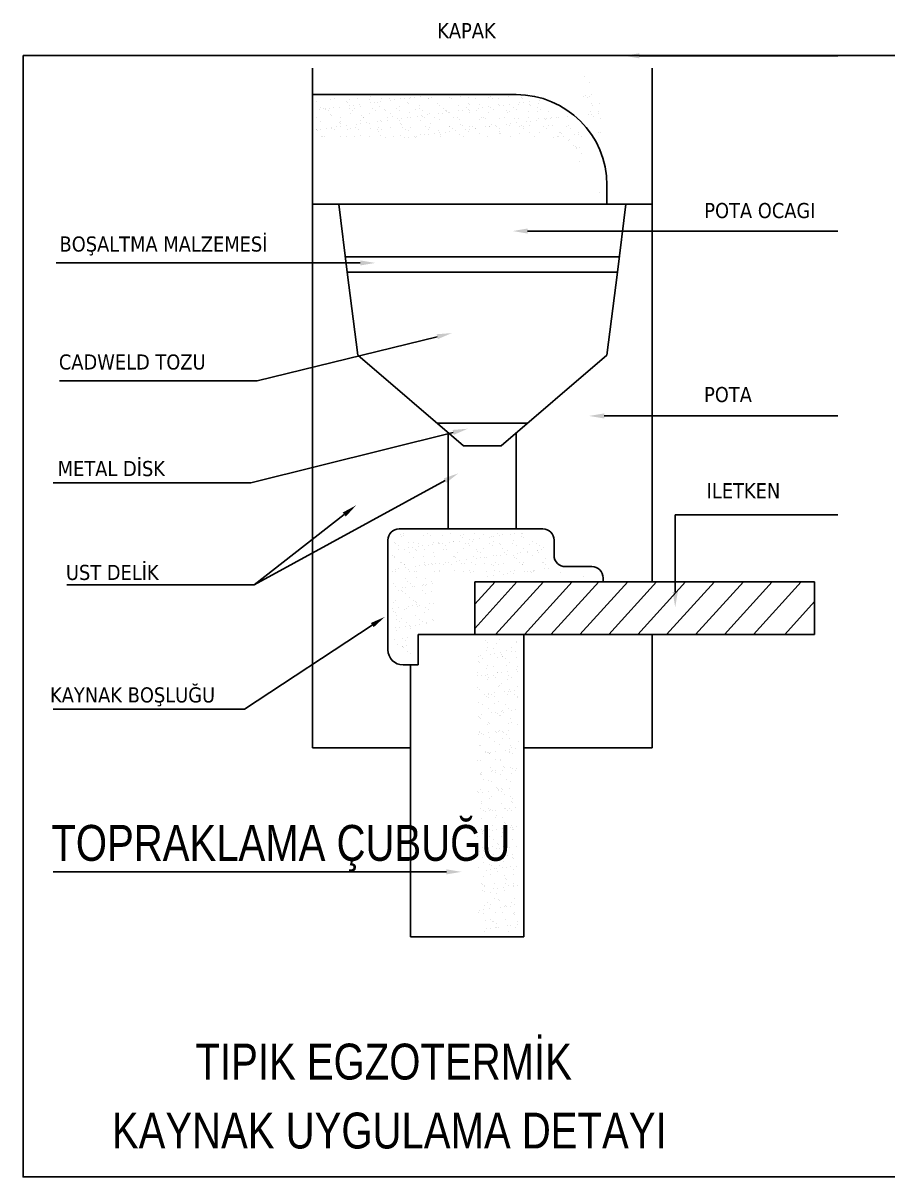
# Model space of a CAD drawing. Header units: millimetres. Extents: x -1335 to 33749, y 2338 to 5277.
# Drawn here: x 9303.7 to 9625.8, y 3697.7 to 4127.5 of the extents above; entities that cross this region are included whole.
import ezdxf
from ezdxf.enums import TextEntityAlignment as Align

# ---------------------------------------------------------------- set-up
doc = ezdxf.new("R2010")
doc.units = ezdxf.units.MM
doc.styles.add('ELEKTRIK', font='arial.ttf', dxfattribs={"height": 0.2})
doc.styles.add('ROMANS', font='tahoma.ttf')

msp = doc.modelspace()

# ---------------------------------------------------------------- linework, layer by layer
for p, q in [((9869.3, 4115.47), (9303.67, 4115.47)), ((9533.19, 4115.31), (9607.18, 4115.31)), ((9411.43, 4110.72), (9411.43, 3857.51)), ((9538.03, 4110.72), (9538.03, 3919.41)), ((9512.67, 4107.71), (9512.67, 4107.71)), ((9514.55, 4105.52), (9514.55, 4105.52)), ((9411.43, 4100.88), (9487.39, 4100.88)), ((9433.08, 4100.26), (9433.08, 4100.26)), ((9449.59, 4099.92), (9449.59, 4099.92)), ((9451.88, 4100.22), (9451.88, 4100.22)), ((9455.76, 4099.91), (9455.76, 4099.91)), ((9466.67, 4100.14), (9466.67, 4100.14)), ((9477.93, 4100.04), (9477.93, 4100.04)), ((9484.5, 4100.01), (9484.5, 4100.01)), ((9512.42, 4100), (9512.42, 4100)), ((9512.98, 4100.47), (9512.98, 4100.47)), ((9514.73, 4100.1), (9514.73, 4100.1)), ((9515.26, 4100.77), (9515.26, 4100.77)), ((9412.85, 4098.36), (9412.85, 4098.36)), ((9414.39, 4096.23), (9414.39, 4096.23)), ((9415.65, 4095.8), (9415.65, 4095.8)), ((9416.35, 4095.77), (9416.35, 4095.77)), ((9417.83, 4095.74), (9417.83, 4095.74)), ((9418.01, 4099.01), (9418.01, 4099.01)), ((9419.3, 4095.93), (9419.3, 4095.93)), ((9419.53, 4099.34), (9419.53, 4099.34)), ((9421.58, 4096.23), (9421.58, 4096.23)), ((9421.58, 4096.2), (9421.58, 4096.2)), ((9424.11, 4098.27), (9424.11, 4098.27)), ((9424.62, 4097.79), (9424.62, 4097.79)), ((9425.11, 4095.79), (9425.11, 4095.79)), ((9425.38, 4099.11), (9425.38, 4099.11)), ((9425.4, 4096.73), (9425.4, 4096.73)), ((9426.87, 4096.93), (9426.87, 4096.93)), ((9428.29, 4099.35), (9428.29, 4099.35)), ((9429.16, 4097.23), (9429.16, 4097.23)), ((9429.18, 4096.47), (9429.18, 4096.47)), ((9432.58, 4099.07), (9432.58, 4099.07)), ((9432.98, 4097.73), (9432.98, 4097.73)), ((9433.87, 4095.8), (9433.87, 4095.8)), ((9434.44, 4097.92), (9434.44, 4097.92)), ((9435.53, 4098.02), (9435.53, 4098.02)), ((9436.55, 4096.56), (9436.55, 4096.56)), ((9436.73, 4098.23), (9436.73, 4098.23)), ((9437.05, 4099.37), (9437.05, 4099.37)), ((9440.17, 4099.35), (9440.17, 4099.35)), ((9440.55, 4098.73), (9440.55, 4098.73)), ((9442.02, 4098.92), (9442.02, 4098.92)), ((9442.63, 4095.82), (9442.63, 4095.82)), ((9443.74, 4096.53), (9443.74, 4096.53)), ((9444.3, 4099.22), (9444.3, 4099.22)), ((9445.82, 4099.39), (9445.82, 4099.39)), ((9446.79, 4097.92), (9446.79, 4097.92)), ((9447.31, 4097.45), (9447.31, 4097.45)), ((9447.54, 4099.44), (9447.54, 4099.44)), ((9448.12, 4099.73), (9448.12, 4099.73)), ((9451.34, 4096.8), (9451.34, 4096.8)), ((9451.39, 4095.83), (9451.39, 4095.83)), ((9454.58, 4099.4), (9454.58, 4099.4)), ((9454.74, 4099.41), (9454.74, 4099.41)), ((9458.21, 4097.67), (9458.21, 4097.67)), ((9458.71, 4096.9), (9458.71, 4096.9)), ((9460.15, 4095.85), (9460.15, 4095.85)), ((9462.33, 4099.68), (9462.33, 4099.68)), ((9463.34, 4099.42), (9463.34, 4099.42)), ((9465.9, 4096.86), (9465.9, 4096.86)), ((9468.92, 4095.87), (9468.92, 4095.87)), ((9469.47, 4097.58), (9469.47, 4097.58)), ((9469.7, 4099.77), (9469.7, 4099.77)), ((9469.99, 4097.1), (9469.99, 4097.1)), ((9472.1, 4099.43), (9472.1, 4099.43)), ((9473.44, 4095.77), (9473.44, 4095.77)), ((9473.5, 4097.14), (9473.5, 4097.14)), ((9474.9, 4095.97), (9474.9, 4095.97)), ((9476.9, 4099.74), (9476.9, 4099.74)), ((9477.19, 4096.27), (9477.19, 4096.27)), ((9477.68, 4095.88), (9477.68, 4095.88)), ((9478.45, 4099.57), (9478.45, 4099.57)), ((9480.86, 4099.45), (9480.86, 4099.45)), ((9480.87, 4097.23), (9480.87, 4097.23)), ((9480.89, 4097.33), (9480.89, 4097.33)), ((9481.01, 4096.77), (9481.01, 4096.77)), ((9482.48, 4096.96), (9482.48, 4096.96)), ((9484.76, 4097.26), (9484.76, 4097.26)), ((9486.44, 4095.9), (9486.44, 4095.9)), ((9488.07, 4097.2), (9488.07, 4097.2)), ((9488.58, 4097.77), (9488.58, 4097.77)), ((9489.35, 4099.8), (9489.35, 4099.8)), ((9489.62, 4099.47), (9489.62, 4099.47)), ((9490.05, 4097.96), (9490.05, 4097.96)), ((9492.15, 4097.23), (9492.15, 4097.23)), ((9492.34, 4098.26), (9492.34, 4098.26)), ((9492.67, 4096.75), (9492.67, 4096.75)), ((9495.2, 4095.91), (9495.2, 4095.91)), ((9495.66, 4097.47), (9495.66, 4097.47)), ((9496.16, 4098.76), (9496.16, 4098.76)), ((9513.96, 4099.7), (9513.96, 4099.7)), ((9515.22, 4097.43), (9515.22, 4097.43)), ((9515.74, 4096.96), (9515.74, 4096.96)), ((9518.53, 4097.46), (9518.53, 4097.46)), ((9413.04, 4092.28), (9413.04, 4092.28)), ((9414.01, 4095.23), (9414.01, 4095.23)), ((9416.17, 4095.32), (9416.17, 4095.32)), ((9417.53, 4095.01), (9417.53, 4095.01)), ((9418.19, 4093.59), (9418.19, 4093.59)), ((9418.61, 4093.08), (9418.61, 4093.08)), ((9421.8, 4092.29), (9421.8, 4092.29)), ((9425.56, 4093.69), (9425.56, 4093.69)), ((9426.29, 4095.03), (9426.29, 4095.03)), ((9427.07, 4095.55), (9427.07, 4095.55)), ((9429.87, 4092.98), (9429.87, 4092.98)), ((9430.39, 4092.51), (9430.39, 4092.51)), ((9430.57, 4092.31), (9430.57, 4092.31)), ((9432.75, 4093.65), (9432.75, 4093.65)), ((9435.06, 4095.05), (9435.06, 4095.05)), ((9438.33, 4095.45), (9438.33, 4095.45)), ((9438.85, 4094.98), (9438.85, 4094.98)), ((9439.33, 4092.32), (9439.33, 4092.32)), ((9440.35, 4093.93), (9440.35, 4093.93)), ((9441.3, 4092.73), (9441.3, 4092.73)), ((9443.15, 4091.79), (9443.15, 4091.79)), ((9443.82, 4095.06), (9443.82, 4095.06)), ((9444.61, 4091.98), (9444.61, 4091.98)), ((9446.9, 4092.28), (9446.9, 4092.28)), ((9447.72, 4094.02), (9447.72, 4094.02)), ((9448.09, 4092.34), (9448.09, 4092.34)), ((9449.75, 4095.2), (9449.75, 4095.2)), ((9450.72, 4092.78), (9450.72, 4092.78)), ((9451.52, 4091.38), (9451.52, 4091.38)), ((9452.18, 4092.98), (9452.18, 4092.98)), ((9452.55, 4092.64), (9452.55, 4092.64)), ((9452.58, 4095.08), (9452.58, 4095.08)), ((9453.07, 4092.16), (9453.07, 4092.16)), ((9454.47, 4093.28), (9454.47, 4093.28)), ((9454.91, 4093.99), (9454.91, 4093.99)), ((9456.85, 4092.36), (9456.85, 4092.36)), ((9458.29, 4093.78), (9458.29, 4093.78)), ((9458.88, 4091.48), (9458.88, 4091.48)), ((9459.76, 4093.97), (9459.76, 4093.97)), ((9461.01, 4095.11), (9461.01, 4095.11)), ((9461.34, 4095.09), (9461.34, 4095.09)), ((9461.53, 4094.63), (9461.53, 4094.63)), ((9462.04, 4094.27), (9462.04, 4094.27)), ((9462.51, 4094.26), (9462.51, 4094.26)), ((9463.98, 4092.39), (9463.98, 4092.39)), ((9465.61, 4092.37), (9465.61, 4092.37)), ((9465.86, 4094.78), (9465.86, 4094.78)), ((9466.08, 4091.44), (9466.08, 4091.44)), ((9467.33, 4094.97), (9467.33, 4094.97)), ((9469.62, 4095.27), (9469.62, 4095.27)), ((9469.88, 4094.35), (9469.88, 4094.35)), ((9470.1, 4095.11), (9470.1, 4095.11)), ((9472.44, 4094.86), (9472.44, 4094.86)), ((9473.68, 4091.71), (9473.68, 4091.71)), ((9474.37, 4092.39), (9474.37, 4092.39)), ((9475.24, 4092.29), (9475.24, 4092.29)), ((9475.75, 4091.82), (9475.75, 4091.82)), ((9477.07, 4094.32), (9477.07, 4094.32)), ((9478.86, 4095.13), (9478.86, 4095.13)), ((9481.05, 4091.81), (9481.05, 4091.81)), ((9483.14, 4092.4), (9483.14, 4092.4)), ((9483.69, 4094.76), (9483.69, 4094.76)), ((9484.21, 4094.29), (9484.21, 4094.29)), ((9484.67, 4094.59), (9484.67, 4094.59)), ((9486.66, 4092.04), (9486.66, 4092.04)), ((9487.63, 4095.14), (9487.63, 4095.14)), ((9488.24, 4091.77), (9488.24, 4091.77)), ((9491.9, 4092.42), (9491.9, 4092.42)), ((9492.04, 4094.69), (9492.04, 4094.69)), ((9494.93, 4091.32), (9494.93, 4091.32)), ((9495.12, 4094.51), (9495.12, 4094.51)), ((9495.84, 4092.05), (9495.84, 4092.05)), ((9496.39, 4095.16), (9496.39, 4095.16)), ((9497.92, 4091.95), (9497.92, 4091.95)), ((9498.44, 4091.47), (9498.44, 4091.47)), ((9498.75, 4091.82), (9498.75, 4091.82)), ((9499.23, 4094.65), (9499.23, 4094.65)), ((9500.22, 4092.01), (9500.22, 4092.01)), ((9500.66, 4092.44), (9500.66, 4092.44)), ((9502.5, 4092.32), (9502.5, 4092.32)), ((9503.21, 4092.14), (9503.21, 4092.14)), ((9506.33, 4092.82), (9506.33, 4092.82)), ((9514.11, 4093.33), (9514.11, 4093.33)), ((9514.91, 4094.68), (9514.91, 4094.68)), ((9515.57, 4093.52), (9515.57, 4093.52)), ((9516.24, 4092.66), (9516.24, 4092.66)), ((9517.86, 4093.83), (9517.86, 4093.83)), ((9518.18, 4094.72), (9518.18, 4094.72)), ((9518.71, 4092.04), (9518.71, 4092.04)), ((9412.85, 4087.8), (9412.85, 4087.8)), ((9412.96, 4088.04), (9412.96, 4088.04)), ((9413.48, 4087.57), (9413.48, 4087.57)), ((9414.32, 4087.99), (9414.32, 4087.99)), ((9414.56, 4090.81), (9414.56, 4090.81)), ((9416.6, 4088.29), (9416.6, 4088.29)), ((9418.37, 4088.17), (9418.37, 4088.17)), ((9418.62, 4088.72), (9418.62, 4088.72)), ((9419.81, 4087.97), (9419.81, 4087.97)), ((9420.43, 4088.79), (9420.43, 4088.79)), ((9421.41, 4090.51), (9421.41, 4090.51)), ((9421.76, 4090.77), (9421.76, 4090.77)), ((9421.89, 4088.99), (9421.89, 4088.99)), ((9421.93, 4090.04), (9421.93, 4090.04)), ((9424.18, 4089.29), (9424.18, 4089.29)), ((9424.38, 4087.79), (9424.38, 4087.79)), ((9425.73, 4088.27), (9425.73, 4088.27)), ((9427.38, 4088.74), (9427.38, 4088.74)), ((9428, 4089.79), (9428, 4089.79)), ((9428.57, 4087.98), (9428.57, 4087.98)), ((9429.36, 4091.05), (9429.36, 4091.05)), ((9429.46, 4089.98), (9429.46, 4089.98)), ((9431.75, 4090.29), (9431.75, 4090.29)), ((9432.84, 4090.26), (9432.84, 4090.26)), ((9432.93, 4088.23), (9432.93, 4088.23)), ((9435.57, 4090.79), (9435.57, 4090.79)), ((9435.64, 4087.7), (9435.64, 4087.7)), ((9436.14, 4088.76), (9436.14, 4088.76)), ((9436.16, 4087.22), (9436.16, 4087.22)), ((9436.72, 4091.14), (9436.72, 4091.14)), ((9437.04, 4090.98), (9437.04, 4090.98)), ((9437.33, 4088), (9437.33, 4088)), ((9439.32, 4091.28), (9439.32, 4091.28)), ((9440.53, 4088.5), (9440.53, 4088.5)), ((9443.92, 4091.11), (9443.92, 4091.11)), ((9444.1, 4090.17), (9444.1, 4090.17)), ((9444.61, 4089.69), (9444.61, 4089.69)), ((9444.9, 4088.77), (9444.9, 4088.77)), ((9446.09, 4088.02), (9446.09, 4088.02)), ((9447.06, 4087.45), (9447.06, 4087.45)), ((9447.89, 4088.6), (9447.89, 4088.6)), ((9453.67, 4088.79), (9453.67, 4088.79)), ((9454.85, 4088.03), (9454.85, 4088.03)), ((9455.09, 4088.56), (9455.09, 4088.56)), ((9455.52, 4089.92), (9455.52, 4089.92)), ((9458.32, 4087.35), (9458.32, 4087.35)), ((9462.35, 4087.03), (9462.35, 4087.03)), ((9462.43, 4088.8), (9462.43, 4088.8)), ((9462.69, 4088.84), (9462.69, 4088.84)), ((9463.61, 4088.05), (9463.61, 4088.05)), ((9464.64, 4087.33), (9464.64, 4087.33)), ((9466.78, 4089.82), (9466.78, 4089.82)), ((9467.3, 4089.35), (9467.3, 4089.35)), ((9468.46, 4087.83), (9468.46, 4087.83)), ((9469.74, 4087.1), (9469.74, 4087.1)), ((9469.92, 4088.03), (9469.92, 4088.03)), ((9470.05, 4088.93), (9470.05, 4088.93)), ((9471.19, 4088.82), (9471.19, 4088.82)), ((9472.21, 4088.33), (9472.21, 4088.33)), ((9472.37, 4088.06), (9472.37, 4088.06)), ((9476.03, 4088.83), (9476.03, 4088.83)), ((9477.25, 4088.9), (9477.25, 4088.9)), ((9477.5, 4089.02), (9477.5, 4089.02)), ((9478.2, 4089.57), (9478.2, 4089.57)), ((9479.78, 4089.32), (9479.78, 4089.32)), ((9479.95, 4088.84), (9479.95, 4088.84)), ((9481.14, 4088.08), (9481.14, 4088.08)), ((9483.61, 4089.83), (9483.61, 4089.83)), ((9484.85, 4089.17), (9484.85, 4089.17)), ((9485.07, 4090.02), (9485.07, 4090.02)), ((9487.36, 4090.32), (9487.36, 4090.32)), ((9488.71, 4088.85), (9488.71, 4088.85)), ((9489.46, 4089.48), (9489.46, 4089.48)), ((9489.9, 4088.1), (9489.9, 4088.1)), ((9489.98, 4089), (9489.98, 4089)), ((9491.18, 4090.82), (9491.18, 4090.82)), ((9492.21, 4089.26), (9492.21, 4089.26)), ((9492.64, 4091.02), (9492.64, 4091.02)), ((9497.47, 4088.87), (9497.47, 4088.87)), ((9498.66, 4088.11), (9498.66, 4088.11)), ((9499.41, 4089.23), (9499.41, 4089.23)), ((9500.88, 4089.23), (9500.88, 4089.23)), ((9506.23, 4088.88), (9506.23, 4088.88)), ((9507.01, 4089.5), (9507.01, 4089.5)), ((9507.42, 4088.13), (9507.42, 4088.13)), ((9414.74, 4085.39), (9414.74, 4085.39)), ((9415.31, 4085.23), (9415.31, 4085.23)), ((9415.92, 4085.33), (9415.92, 4085.33)), ((9421.94, 4085.35), (9421.94, 4085.35)), ((9424.08, 4085.25), (9424.08, 4085.25)), ((9427.18, 4085.23), (9427.18, 4085.23)), ((9429.54, 4085.63), (9429.54, 4085.63)), ((9432.84, 4085.26), (9432.84, 4085.26)), ((9436.9, 4085.72), (9436.9, 4085.72)), ((9438.6, 4084.98), (9438.6, 4084.98)), ((9441.6, 4085.28), (9441.6, 4085.28)), ((9444.1, 4085.69), (9444.1, 4085.69)), ((9445.74, 4084.84), (9445.74, 4084.84)), ((9447.2, 4085.04), (9447.2, 4085.04)), ((9449.49, 4085.34), (9449.49, 4085.34)), ((9449.86, 4084.88), (9449.86, 4084.88)), ((9450.36, 4085.3), (9450.36, 4085.3)), ((9451.7, 4085.96), (9451.7, 4085.96)), ((9453.31, 4085.84), (9453.31, 4085.84)), ((9454.78, 4086.03), (9454.78, 4086.03)), ((9457.06, 4086.33), (9457.06, 4086.33)), ((9458.84, 4086.88), (9458.84, 4086.88)), ((9459.06, 4086.05), (9459.06, 4086.05)), ((9459.12, 4085.31), (9459.12, 4085.31)), ((9460.89, 4086.84), (9460.89, 4086.84)), ((9466.26, 4086.02), (9466.26, 4086.02)), ((9467.88, 4085.33), (9467.88, 4085.33)), ((9473.86, 4086.29), (9473.86, 4086.29)), ((9476.65, 4085.34), (9476.65, 4085.34)), ((9481, 4087.01), (9481, 4087.01)), ((9481.22, 4086.39), (9481.22, 4086.39)), ((9481.52, 4086.53), (9481.52, 4086.53)), ((9485.41, 4085.36), (9485.41, 4085.36)), ((9488.42, 4086.35), (9488.42, 4086.35)), ((9492.43, 4086.76), (9492.43, 4086.76)), ((9494.17, 4085.37), (9494.17, 4085.37)), ((9496.02, 4086.63), (9496.02, 4086.63)), ((9501.35, 4084.88), (9501.35, 4084.88)), ((9502.81, 4085.07), (9502.81, 4085.07)), ((9502.93, 4085.39), (9502.93, 4085.39)), ((9503.38, 4086.72), (9503.38, 4086.72)), ((9503.68, 4086.66), (9503.68, 4086.66)), ((9504.2, 4086.19), (9504.2, 4086.19)), ((9505.1, 4085.37), (9505.1, 4085.37)), ((9506.65, 4083.94), (9506.65, 4083.94)), ((9507.19, 4084.08), (9507.19, 4084.08)), ((9508.92, 4085.88), (9508.92, 4085.88)), ((9510.38, 4086.07), (9510.38, 4086.07)), ((9510.58, 4086.69), (9510.58, 4086.69)), ((9511.69, 4085.41), (9511.69, 4085.41)), ((9518.17, 4086.58), (9518.17, 4086.58)), ((9518.89, 4086.62), (9518.89, 4086.62)), ((9508.51, 4081.84), (9508.51, 4081.84)), ((9509.45, 4081.38), (9509.45, 4081.38)), ((9509.69, 4081.08), (9509.69, 4081.08)), ((9509.97, 4080.9), (9509.97, 4080.9)), ((9510.76, 4081.27), (9510.76, 4081.27)), ((9511.51, 4078.93), (9511.51, 4078.93)), ((9510.93, 4075.84), (9510.93, 4075.84)), ((9521.15, 4067.11), (9521.15, 4060.08)), ((9518.51, 4064.27), (9518.51, 4064.27)), ((9411.43, 4060.08), (9538.03, 4060.08)), ((9424.44, 4034.76), (9421.27, 4060.08)), ((9525.02, 4034.76), (9528.19, 4060.08)), ((9491.6, 4050.03), (9607.18, 4050.03)), ((9423.73, 4040.39), (9525.72, 4040.39)), ((9429.25, 4038.16), (9316.05, 4038.16)), ((9428.31, 4003.81), (9424.44, 4034.76)), ((9424.44, 4034.76), (9525.02, 4034.76)), ((9521.15, 4003.81), (9525.02, 4034.76)), ((9457.93, 4010.69), (9390.91, 3994.22)), ((9467.7, 3970.05), (9428.31, 4003.81)), ((9481.76, 3970.05), (9521.15, 4003.81)), ((9390.91, 3994.22), (9317.24, 3994.22)), ((9520.12, 3981.16), (9607.18, 3981.16)), ((9457.85, 3978.49), (9491.61, 3978.49)), ((9463.88, 3975.05), (9388.54, 3956.22)), ((9462.07, 3974.87), (9462.07, 3939.1)), ((9487.39, 3974.87), (9487.39, 3939.1)), ((9467.7, 3970.05), (9481.76, 3970.05)), ((9388.54, 3956.22), (9314.86, 3956.22)), ((9460.84, 3957.09), (9389.73, 3918.22)), ((9423.31, 3944.45), (9389.73, 3918.22)), ((9546.58, 3944.35), (9607.18, 3944.35)), ((9546.58, 3915.54), (9546.58, 3944.35)), ((9443.78, 3939.1), (9497.24, 3939.1)), ((9444.1, 3936.88), (9444.1, 3936.88)), ((9445.49, 3936.71), (9445.49, 3936.71)), ((9445.51, 3937.25), (9445.51, 3937.25)), ((9452.86, 3936.81), (9452.86, 3936.81)), ((9454.27, 3937.27), (9454.27, 3937.27)), ((9455.52, 3936.63), (9455.52, 3936.63)), ((9460.05, 3936.77), (9460.05, 3936.77)), ((9463.03, 3937.28), (9463.03, 3937.28)), ((9467.65, 3937.05), (9467.65, 3937.05)), ((9471.79, 3937.3), (9471.79, 3937.3)), ((9475.02, 3937.14), (9475.02, 3937.14)), ((9480.56, 3937.31), (9480.56, 3937.31)), ((9482.21, 3937.11), (9482.21, 3937.11)), ((9485.07, 3937.04), (9485.07, 3937.04)), ((9486.53, 3937.24), (9486.53, 3937.24)), ((9489.32, 3937.33), (9489.32, 3937.33)), ((9489.81, 3937.38), (9489.81, 3937.38)), ((9439.56, 3934.88), (9439.56, 3894.08)), ((9441.86, 3933.93), (9441.86, 3933.93)), ((9442.32, 3933.68), (9442.32, 3933.68)), ((9443.51, 3932.93), (9443.51, 3932.93)), ((9444.61, 3936.4), (9444.61, 3936.4)), ((9447.06, 3934.16), (9447.06, 3934.16)), ((9449.06, 3933.9), (9449.06, 3933.9)), ((9450.95, 3932.55), (9450.95, 3932.55)), ((9451.09, 3933.7), (9451.09, 3933.7)), ((9452.27, 3932.94), (9452.27, 3932.94)), ((9454.77, 3933.06), (9454.77, 3933.06)), ((9456.24, 3933.25), (9456.24, 3933.25)), ((9456.66, 3934.17), (9456.66, 3934.17)), ((9458.32, 3934.06), (9458.32, 3934.06)), ((9458.53, 3933.55), (9458.53, 3933.55)), ((9458.84, 3933.59), (9458.84, 3933.59)), ((9459.85, 3933.71), (9459.85, 3933.71)), ((9461.03, 3932.96), (9461.03, 3932.96)), ((9462.35, 3934.05), (9462.35, 3934.05)), ((9463.81, 3934.25), (9463.81, 3934.25)), ((9464.02, 3934.26), (9464.02, 3934.26)), ((9466.1, 3934.55), (9466.1, 3934.55)), ((9466.78, 3936.53), (9466.78, 3936.53)), ((9467.3, 3936.06), (9467.3, 3936.06)), ((9468.61, 3933.73), (9468.61, 3933.73)), ((9469.74, 3933.81), (9469.74, 3933.81)), ((9469.79, 3932.97), (9469.79, 3932.97)), ((9469.92, 3935.05), (9469.92, 3935.05)), ((9471.22, 3934.23), (9471.22, 3934.23)), ((9471.38, 3935.24), (9471.38, 3935.24)), ((9473.67, 3935.54), (9473.67, 3935.54)), ((9477.37, 3933.74), (9477.37, 3933.74)), ((9477.49, 3936.05), (9477.49, 3936.05)), ((9478.2, 3936.28), (9478.2, 3936.28)), ((9478.56, 3932.99), (9478.56, 3932.99)), ((9478.82, 3934.5), (9478.82, 3934.5)), ((9478.96, 3936.24), (9478.96, 3936.24)), ((9481, 3933.72), (9481, 3933.72)), ((9481.25, 3936.54), (9481.25, 3936.54)), ((9481.52, 3933.24), (9481.52, 3933.24)), ((9486.13, 3933.76), (9486.13, 3933.76)), ((9486.19, 3934.6), (9486.19, 3934.6)), ((9487.32, 3933.01), (9487.32, 3933.01)), ((9489.46, 3936.19), (9489.46, 3936.19)), ((9489.98, 3935.71), (9489.98, 3935.71)), ((9492.43, 3933.47), (9492.43, 3933.47)), ((9493.38, 3934.56), (9493.38, 3934.56)), ((9494.89, 3933.78), (9494.89, 3933.78)), ((9496.08, 3933.02), (9496.08, 3933.02)), ((9501.46, 3934.88), (9501.46, 3929.25)), ((9441.41, 3929.12), (9441.41, 3929.12)), ((9441.92, 3928.65), (9441.92, 3928.65)), ((9442.04, 3928.51), (9442.04, 3928.51)), ((9443.38, 3931.56), (9443.38, 3931.56)), ((9445.67, 3931.29), (9445.67, 3931.29)), ((9447.2, 3932.06), (9447.2, 3932.06)), ((9447.78, 3930.2), (9447.78, 3930.2)), ((9448.67, 3932.25), (9448.67, 3932.25)), ((9449.24, 3928.48), (9449.24, 3928.48)), ((9449.86, 3931.59), (9449.86, 3931.59)), ((9450.38, 3931.12), (9450.38, 3931.12)), ((9452.83, 3928.87), (9452.83, 3928.87)), ((9453.03, 3931.39), (9453.03, 3931.39)), ((9456.54, 3930.22), (9456.54, 3930.22)), ((9456.84, 3928.75), (9456.84, 3928.75)), ((9460.23, 3931.35), (9460.23, 3931.35)), ((9461.29, 3931.34), (9461.29, 3931.34)), ((9464.09, 3928.78), (9464.09, 3928.78)), ((9464.2, 3928.84), (9464.2, 3928.84)), ((9464.61, 3928.3), (9464.61, 3928.3)), ((9465.3, 3930.24), (9465.3, 3930.24)), ((9467.83, 3931.63), (9467.83, 3931.63)), ((9471.4, 3928.81), (9471.4, 3928.81)), ((9472.51, 3928.11), (9472.51, 3928.11)), ((9472.54, 3931.25), (9472.54, 3931.25)), ((9473.06, 3930.77), (9473.06, 3930.77)), ((9473.98, 3928.3), (9473.98, 3928.3)), ((9474.07, 3930.25), (9474.07, 3930.25)), ((9475.19, 3931.72), (9475.19, 3931.72)), ((9475.51, 3928.53), (9475.51, 3928.53)), ((9476.27, 3928.6), (9476.27, 3928.6)), ((9479, 3929.08), (9479, 3929.08)), ((9480.09, 3929.1), (9480.09, 3929.1)), ((9481.55, 3929.3), (9481.55, 3929.3)), ((9482.39, 3931.69), (9482.39, 3931.69)), ((9482.83, 3930.27), (9482.83, 3930.27)), ((9483.84, 3929.6), (9483.84, 3929.6)), ((9483.97, 3931), (9483.97, 3931)), ((9486.36, 3929.18), (9486.36, 3929.18)), ((9486.77, 3928.43), (9486.77, 3928.43)), ((9487.66, 3930.1), (9487.66, 3930.1)), ((9489.13, 3930.29), (9489.13, 3930.29)), ((9489.99, 3931.96), (9489.99, 3931.96)), ((9491.41, 3930.6), (9491.41, 3930.6)), ((9491.59, 3930.28), (9491.59, 3930.28)), ((9493.56, 3929.14), (9493.56, 3929.14)), ((9495.23, 3931.1), (9495.23, 3931.1)), ((9495.23, 3930.9), (9495.23, 3930.9)), ((9495.75, 3930.43), (9495.75, 3930.43)), ((9496.7, 3931.29), (9496.7, 3931.29)), ((9497.35, 3932.05), (9497.35, 3932.05)), ((9498.19, 3928.18), (9498.19, 3928.18)), ((9442.22, 3924.12), (9442.22, 3924.12)), ((9443.69, 3924.31), (9443.69, 3924.31)), ((9444.37, 3926.41), (9444.37, 3926.41)), ((9444.6, 3926.64), (9444.6, 3926.64)), ((9445.78, 3925.88), (9445.78, 3925.88)), ((9445.85, 3925.87), (9445.85, 3925.87)), ((9445.97, 3924.61), (9445.97, 3924.61)), ((9447.17, 3923.84), (9447.17, 3923.84)), ((9449.79, 3925.12), (9449.79, 3925.12)), ((9451.26, 3925.31), (9451.26, 3925.31)), ((9453.21, 3925.97), (9453.21, 3925.97)), ((9453.36, 3926.65), (9453.36, 3926.65)), ((9453.55, 3925.61), (9453.55, 3925.61)), ((9454.54, 3925.9), (9454.54, 3925.9)), ((9455.63, 3926.31), (9455.63, 3926.31)), ((9456.15, 3925.83), (9456.15, 3925.83)), ((9457.37, 3926.11), (9457.37, 3926.11)), ((9458.83, 3926.31), (9458.83, 3926.31)), ((9460.41, 3925.93), (9460.41, 3925.93)), ((9461.12, 3926.61), (9461.12, 3926.61)), ((9462.12, 3926.67), (9462.12, 3926.67)), ((9463.31, 3925.91), (9463.31, 3925.91)), ((9464.94, 3927.11), (9464.94, 3927.11)), ((9466.41, 3927.3), (9466.41, 3927.3)), ((9467.05, 3926.06), (9467.05, 3926.06)), ((9468.01, 3926.21), (9468.01, 3926.21)), ((9468.69, 3927.6), (9468.69, 3927.6)), ((9470.88, 3926.68), (9470.88, 3926.68)), ((9472.07, 3925.93), (9472.07, 3925.93)), ((9475.37, 3926.3), (9475.37, 3926.3)), ((9478.31, 3925.96), (9478.31, 3925.96)), ((9478.83, 3925.49), (9478.83, 3925.49)), ((9479.64, 3926.7), (9479.64, 3926.7)), ((9480.83, 3925.94), (9480.83, 3925.94)), ((9482.57, 3926.26), (9482.57, 3926.26)), ((9486.54, 3923.76), (9486.54, 3923.76)), ((9487.29, 3927.96), (9487.29, 3927.96)), ((9488.4, 3926.72), (9488.4, 3926.72)), ((9489.59, 3925.96), (9489.59, 3925.96)), ((9489.74, 3925.71), (9489.74, 3925.71)), ((9490.17, 3926.54), (9490.17, 3926.54)), ((9493.74, 3923.72), (9493.74, 3923.72)), ((9497.17, 3926.73), (9497.17, 3926.73)), ((9497.53, 3926.63), (9497.53, 3926.63)), ((9497.83, 3924.16), (9497.83, 3924.16)), ((9498.35, 3925.98), (9498.35, 3925.98)), ((9499.29, 3924.35), (9499.29, 3924.35)), ((9505.68, 3925.03), (9515.52, 3925.03)), ((9441.29, 3923.14), (9441.29, 3923.14)), ((9442.22, 3923.09), (9442.22, 3923.09)), ((9446.02, 3920.45), (9446.02, 3920.45)), ((9446.87, 3919.59), (9446.87, 3919.59)), ((9447.69, 3923.36), (9447.69, 3923.36)), ((9449.42, 3923.05), (9449.42, 3923.05)), ((9450.05, 3923.16), (9450.05, 3923.16)), ((9450.14, 3921.12), (9450.14, 3921.12)), ((9453.39, 3920.54), (9453.39, 3920.54)), ((9455.63, 3919.61), (9455.63, 3919.61)), ((9457.01, 3923.33), (9457.01, 3923.33)), ((9458.6, 3923.59), (9458.6, 3923.59)), ((9458.81, 3923.18), (9458.81, 3923.18)), ((9464.38, 3923.42), (9464.38, 3923.42)), ((9467.58, 3923.19), (9467.58, 3923.19)), ((9469.85, 3923.49), (9469.85, 3923.49)), ((9470.37, 3923.02), (9470.37, 3923.02)), ((9471.58, 3923.39), (9471.58, 3923.39)), ((9471.92, 3919.41), (9598.52, 3919.41)), ((9471.92, 3919.41), (9471.92, 3899.71)), ((9487.59, 3919.41), (9471.92, 3902.06)), ((9479.51, 3919.41), (9471.92, 3911)), ((9476.34, 3923.21), (9476.34, 3923.21)), ((9476.57, 3921.36), (9476.57, 3921.36)), ((9478.86, 3921.66), (9478.86, 3921.66)), ((9479.18, 3923.66), (9479.18, 3923.66)), ((9497.46, 3919.41), (9479.66, 3899.71)), ((9481.28, 3923.24), (9481.28, 3923.24)), ((9482.68, 3922.16), (9482.68, 3922.16)), ((9484.15, 3922.35), (9484.15, 3922.35)), ((9485.1, 3923.22), (9485.1, 3923.22)), ((9486.43, 3922.66), (9486.43, 3922.66)), ((9490.26, 3923.16), (9490.26, 3923.16)), ((9508.23, 3919.41), (9490.43, 3899.71)), ((9491.72, 3923.35), (9491.72, 3923.35)), ((9492.54, 3923.15), (9492.54, 3923.15)), ((9493.05, 3922.67), (9493.05, 3922.67)), ((9493.86, 3923.24), (9493.86, 3923.24)), ((9494.01, 3923.65), (9494.01, 3923.65)), ((9518.11, 3919.41), (9500.31, 3899.71)), ((9503.96, 3922.9), (9503.96, 3922.9)), ((9528.88, 3919.41), (9511.08, 3899.71)), ((9512.5, 3921.45), (9512.5, 3921.45)), ((9519.74, 3920.81), (9519.74, 3919.41)), ((9539.65, 3919.41), (9521.85, 3899.71)), ((9550.42, 3919.41), (9532.62, 3899.71)), ((9561.19, 3919.41), (9543.39, 3899.71)), ((9571.96, 3919.41), (9554.16, 3899.71)), ((9582.73, 3919.41), (9564.93, 3899.71)), ((9593.5, 3919.41), (9575.7, 3899.71)), ((9598.52, 3919.41), (9598.52, 3899.71)), ((9389.73, 3918.22), (9319.93, 3918.22)), ((9389.73, 3918.22), (9319.93, 3918.22)), ((9441.68, 3918.65), (9441.68, 3918.65)), ((9442.4, 3917.67), (9442.4, 3917.67)), ((9443.56, 3916.1), (9443.56, 3916.1)), ((9444.48, 3916.09), (9444.48, 3916.09)), ((9444.82, 3917.18), (9444.82, 3917.18)), ((9445, 3915.61), (9445, 3915.61)), ((9446.28, 3917.37), (9446.28, 3917.37)), ((9448.05, 3918.83), (9448.05, 3918.83)), ((9448.57, 3917.67), (9448.57, 3917.67)), ((9449.59, 3917.63), (9449.59, 3917.63)), ((9452.33, 3916.11), (9452.33, 3916.11)), ((9452.39, 3918.17), (9452.39, 3918.17)), ((9452.94, 3918.56), (9452.94, 3918.56)), ((9453.46, 3918.08), (9453.46, 3918.08)), ((9453.56, 3915.12), (9453.56, 3915.12)), ((9453.85, 3918.37), (9453.85, 3918.37)), ((9455.9, 3915.84), (9455.9, 3915.84)), ((9456.14, 3918.67), (9456.14, 3918.67)), ((9441.57, 3911.77), (9441.57, 3911.77)), ((9442.57, 3912.25), (9442.57, 3912.25)), ((9446.2, 3915.03), (9446.2, 3915.03)), ((9447.45, 3913.37), (9447.45, 3913.37)), ((9449.14, 3912.55), (9449.14, 3912.55)), ((9449.77, 3912.21), (9449.77, 3912.21)), ((9450.33, 3911.79), (9450.33, 3911.79)), ((9454.98, 3911.23), (9454.98, 3911.23)), ((9456.45, 3911.42), (9456.45, 3911.42)), ((9598.52, 3912.06), (9587.36, 3899.71)), ((9441.3, 3909.43), (9441.3, 3909.43)), ((9441.79, 3908.33), (9441.79, 3908.33)), ((9442.31, 3907.86), (9442.31, 3907.86)), ((9442.75, 3906.83), (9442.75, 3906.83)), ((9443.59, 3909.73), (9443.59, 3909.73)), ((9445.84, 3909.05), (9445.84, 3909.05)), ((9446.38, 3909.61), (9446.38, 3909.61)), ((9447.41, 3910.23), (9447.41, 3910.23)), ((9448.87, 3910.43), (9448.87, 3910.43)), ((9449.95, 3906.79), (9449.95, 3906.79)), ((9450.25, 3910.8), (9450.25, 3910.8)), ((9450.77, 3910.33), (9450.77, 3910.33)), ((9451.16, 3910.73), (9451.16, 3910.73)), ((9453.21, 3908.08), (9453.21, 3908.08)), ((9453.74, 3909.7), (9453.74, 3909.7)), ((9454.6, 3909.07), (9454.6, 3909.07)), ((9433.75, 3903.25), (9386.16, 3871.91)), ((9442.43, 3902.29), (9442.43, 3902.29)), ((9442.65, 3905.48), (9442.65, 3905.48)), ((9443.84, 3904.73), (9443.84, 3904.73)), ((9443.89, 3902.49), (9443.89, 3902.49)), ((9444.76, 3905.61), (9444.76, 3905.61)), ((9446.18, 3902.79), (9446.18, 3902.79)), ((9446.55, 3904.19), (9446.55, 3904.19)), ((9447.56, 3903.05), (9447.56, 3903.05)), ((9448.07, 3902.57), (9448.07, 3902.57)), ((9450, 3903.29), (9450, 3903.29)), ((9451.41, 3905.5), (9451.41, 3905.5)), ((9451.47, 3903.48), (9451.47, 3903.48)), ((9452.6, 3904.74), (9452.6, 3904.74)), ((9453.76, 3903.78), (9453.76, 3903.78)), ((9453.92, 3904.28), (9453.92, 3904.28)), ((9456.01, 3905.52), (9456.01, 3905.52)), ((9456.53, 3905.04), (9456.53, 3905.04)), ((9442.93, 3901.4), (9442.93, 3901.4)), ((9444.92, 3898.44), (9444.92, 3898.44)), ((9446.73, 3898.77), (9446.73, 3898.77)), ((9448.11, 3902.01), (9448.11, 3902.01)), ((9450.81, 3899.71), (9598.52, 3899.71)), ((9450.81, 3899.71), (9450.81, 3888.46)), ((9490.2, 3899.71), (9490.2, 3787.17)), ((9538.03, 3899.71), (9538.03, 3857.51)), ((9442.06, 3897.86), (9442.06, 3897.86)), ((9443.1, 3895.98), (9443.1, 3895.98)), ((9444.87, 3895.29), (9444.87, 3895.29)), ((9445.02, 3895.35), (9445.02, 3895.35)), ((9445.38, 3894.82), (9445.38, 3894.82)), ((9446.11, 3897.68), (9446.11, 3897.68)), ((9446.49, 3895.54), (9446.49, 3895.54)), ((9476, 3897.42), (9476, 3897.42)), ((9476.43, 3893.77), (9476.43, 3893.77)), ((9476.52, 3896.94), (9476.52, 3896.94)), ((9476.67, 3895.01), (9476.67, 3895.01)), ((9478.97, 3894.7), (9478.97, 3894.7)), ((9480.06, 3896.56), (9480.06, 3896.56)), ((9481.16, 3897.75), (9481.16, 3897.75)), ((9483.63, 3893.74), (9483.63, 3893.74)), ((9485.43, 3895.03), (9485.43, 3895.03)), ((9487.43, 3897.17), (9487.43, 3897.17)), ((9487.43, 3896.65), (9487.43, 3896.65)), ((9446.91, 3893.35), (9446.91, 3893.35)), ((9447.83, 3892.58), (9447.83, 3892.58)), ((9473.31, 3889.67), (9473.31, 3889.67)), ((9473.48, 3891.44), (9473.48, 3891.44)), ((9474.09, 3891.89), (9474.09, 3891.89)), ((9474.67, 3890.69), (9474.67, 3890.69)), ((9477.91, 3892.4), (9477.91, 3892.4)), ((9479.38, 3892.59), (9479.38, 3892.59)), ((9480.24, 3891.13), (9480.24, 3891.13)), ((9481.66, 3892.89), (9481.66, 3892.89)), ((9481.77, 3892.13), (9481.77, 3892.13)), ((9482.24, 3891.46), (9482.24, 3891.46)), ((9482.29, 3891.66), (9482.29, 3891.66)), ((9483.43, 3890.7), (9483.43, 3890.7)), ((9484.74, 3889.42), (9484.74, 3889.42)), ((9485.48, 3893.39), (9485.48, 3893.39)), ((9486.95, 3893.59), (9486.95, 3893.59)), ((9487.6, 3891.23), (9487.6, 3891.23)), ((9445.19, 3888.46), (9450.81, 3888.46)), ((9448, 3888.46), (9448, 3787.17)), ((9472.82, 3885.44), (9472.82, 3885.44)), ((9473.83, 3889.19), (9473.83, 3889.19)), ((9476.28, 3886.95), (9476.28, 3886.95)), ((9476.61, 3888.35), (9476.61, 3888.35)), ((9478.94, 3887.96), (9478.94, 3887.96)), ((9480.42, 3885.71), (9480.42, 3885.71)), ((9480.51, 3885.45), (9480.51, 3885.45)), ((9481.97, 3885.65), (9481.97, 3885.65)), ((9483.81, 3888.32), (9483.81, 3888.32)), ((9484.26, 3885.95), (9484.26, 3885.95)), ((9487.54, 3886.85), (9487.54, 3886.85)), ((9487.7, 3887.98), (9487.7, 3887.98)), ((9487.78, 3885.81), (9487.78, 3885.81)), ((9472.93, 3884.46), (9472.93, 3884.46)), ((9474.4, 3884.65), (9474.4, 3884.65)), ((9475.75, 3884.4), (9475.75, 3884.4)), ((9476.68, 3884.95), (9476.68, 3884.95)), ((9476.79, 3882.93), (9476.79, 3882.93)), ((9476.94, 3883.64), (9476.94, 3883.64)), ((9479.08, 3884.38), (9479.08, 3884.38)), ((9479.6, 3883.91), (9479.6, 3883.91)), ((9481.21, 3880.92), (9481.21, 3880.92)), ((9482.05, 3881.66), (9482.05, 3881.66)), ((9483.99, 3882.9), (9483.99, 3882.9)), ((9484.51, 3884.41), (9484.51, 3884.41)), ((9485.7, 3883.66), (9485.7, 3883.66)), ((9472.99, 3880.02), (9472.99, 3880.02)), ((9473.59, 3879.19), (9473.59, 3879.19)), ((9475.53, 3877.51), (9475.53, 3877.51)), ((9476.39, 3876.63), (9476.39, 3876.63)), ((9476.97, 3877.51), (9476.97, 3877.51)), ((9476.99, 3877.71), (9476.99, 3877.71)), ((9478.02, 3877.35), (9478.02, 3877.35)), ((9479.21, 3876.6), (9479.21, 3876.6)), ((9479.28, 3878.01), (9479.28, 3878.01)), ((9480.59, 3880.29), (9480.59, 3880.29)), ((9483.1, 3878.51), (9483.1, 3878.51)), ((9484.16, 3877.47), (9484.16, 3877.47)), ((9484.56, 3878.7), (9484.56, 3878.7)), ((9484.85, 3879.1), (9484.85, 3879.1)), ((9485.37, 3878.62), (9485.37, 3878.62)), ((9486.79, 3877.37), (9486.79, 3877.37)), ((9486.85, 3879), (9486.85, 3879)), ((9487.96, 3880.39), (9487.96, 3880.39)), ((9487.97, 3876.61), (9487.97, 3876.61)), ((9473.17, 3874.6), (9473.17, 3874.6)), ((9474.72, 3873.86), (9474.72, 3873.86)), ((9476.91, 3876.15), (9476.91, 3876.15)), ((9479.36, 3873.91), (9479.36, 3873.91)), ((9480.77, 3874.87), (9480.77, 3874.87)), ((9483.48, 3873.87), (9483.48, 3873.87)), ((9487.81, 3876.38), (9487.81, 3876.38)), ((9386.16, 3871.91), (9314.86, 3871.91)), ((9473.35, 3869.18), (9473.35, 3869.18)), ((9473.7, 3868.87), (9473.7, 3868.87)), ((9474.22, 3868.4), (9474.22, 3868.4)), ((9474.3, 3870.07), (9474.3, 3870.07)), ((9477.14, 3872.09), (9477.14, 3872.09)), ((9478.12, 3870.57), (9478.12, 3870.57)), ((9479.58, 3870.76), (9479.58, 3870.76)), ((9480.3, 3870.31), (9480.3, 3870.31)), ((9480.95, 3869.45), (9480.95, 3869.45)), ((9481.48, 3869.55), (9481.48, 3869.55)), ((9481.87, 3871.06), (9481.87, 3871.06)), ((9482.16, 3871.34), (9482.16, 3871.34)), ((9482.67, 3870.87), (9482.67, 3870.87)), ((9484.34, 3872.05), (9484.34, 3872.05)), ((9485.12, 3868.63), (9485.12, 3868.63)), ((9485.69, 3871.57), (9485.69, 3871.57)), ((9487.16, 3871.76), (9487.16, 3871.76)), ((9473.53, 3863.76), (9473.53, 3863.76)), ((9476.66, 3866.16), (9476.66, 3866.16)), ((9476.99, 3866.81), (9476.99, 3866.81)), ((9477.32, 3866.67), (9477.32, 3866.67)), ((9479.46, 3863.59), (9479.46, 3863.59)), ((9480.71, 3863.63), (9480.71, 3863.63)), ((9481.12, 3864.03), (9481.12, 3864.03)), ((9482.18, 3863.82), (9482.18, 3863.82)), ((9484.47, 3864.12), (9484.47, 3864.12)), ((9484.52, 3866.63), (9484.52, 3866.63)), ((9485.75, 3866.83), (9485.75, 3866.83)), ((9487.92, 3866.06), (9487.92, 3866.06)), ((9473.14, 3862.63), (9473.14, 3862.63)), ((9473.81, 3863.24), (9473.81, 3863.24)), ((9474.61, 3862.82), (9474.61, 3862.82)), ((9474.99, 3862.49), (9474.99, 3862.49)), ((9476.89, 3863.12), (9476.89, 3863.12)), ((9477.5, 3861.25), (9477.5, 3861.25)), ((9479.27, 3859.77), (9479.27, 3859.77)), ((9479.98, 3863.11), (9479.98, 3863.11)), ((9482.43, 3860.87), (9482.43, 3860.87)), ((9482.57, 3863.26), (9482.57, 3863.26)), ((9483.76, 3862.5), (9483.76, 3862.5)), ((9484.69, 3861.21), (9484.69, 3861.21)), ((9488.03, 3859.78), (9488.03, 3859.78)), ((9411.43, 3857.51), (9448, 3857.51)), ((9473.7, 3858.33), (9473.7, 3858.33)), ((9473.97, 3858.4), (9473.97, 3858.4)), ((9475.73, 3855.69), (9475.73, 3855.69)), ((9476.08, 3856.2), (9476.08, 3856.2)), ((9476.77, 3855.84), (9476.77, 3855.84)), ((9477.2, 3855.88), (9477.2, 3855.88)), ((9477.27, 3855.44), (9477.27, 3855.44)), ((9477.29, 3855.36), (9477.29, 3855.36)), ((9477.67, 3855.83), (9477.67, 3855.83)), ((9479.49, 3856.18), (9479.49, 3856.18)), ((9481.3, 3858.61), (9481.3, 3858.61)), ((9483.31, 3856.68), (9483.31, 3856.68)), ((9484.77, 3856.88), (9484.77, 3856.88)), ((9484.84, 3856.22), (9484.84, 3856.22)), ((9484.87, 3855.79), (9484.87, 3855.79)), ((9485.23, 3858.31), (9485.23, 3858.31)), ((9485.75, 3857.83), (9485.75, 3857.83)), ((9486.03, 3855.46), (9486.03, 3855.46)), ((9487.06, 3857.18), (9487.06, 3857.18)), ((9490.2, 3857.51), (9538.03, 3857.51)), ((9472.78, 3852.71), (9472.78, 3852.71)), ((9473.88, 3852.91), (9473.88, 3852.91)), ((9479.74, 3853.12), (9479.74, 3853.12)), ((9481.48, 3853.19), (9481.48, 3853.19)), ((9481.54, 3852.72), (9481.54, 3852.72)), ((9474.06, 3847.49), (9474.06, 3847.49)), ((9474.08, 3848.08), (9474.08, 3848.08)), ((9474.51, 3848.24), (9474.51, 3848.24)), ((9474.6, 3847.61), (9474.6, 3847.61)), ((9477.85, 3850.4), (9477.85, 3850.4)), ((9478.33, 3848.74), (9478.33, 3848.74)), ((9478.35, 3849.15), (9478.35, 3849.15)), ((9479.54, 3848.4), (9479.54, 3848.4)), ((9479.79, 3848.94), (9479.79, 3848.94)), ((9481.66, 3847.77), (9481.66, 3847.77)), ((9482.08, 3849.24), (9482.08, 3849.24)), ((9482.54, 3850.55), (9482.54, 3850.55)), ((9483.06, 3850.08), (9483.06, 3850.08)), ((9485.05, 3850.37), (9485.05, 3850.37)), ((9485.51, 3847.83), (9485.51, 3847.83)), ((9485.9, 3849.74), (9485.9, 3849.74)), ((9487.11, 3849.17), (9487.11, 3849.17)), ((9487.37, 3849.93), (9487.37, 3849.93)), ((9474.23, 3842.07), (9474.23, 3842.07)), ((9475.05, 3845.66), (9475.05, 3845.66)), ((9477.05, 3845.37), (9477.05, 3845.37)), ((9478.03, 3844.98), (9478.03, 3844.98)), ((9479.85, 3842.8), (9479.85, 3842.8)), ((9480.37, 3842.32), (9480.37, 3842.32)), ((9480.62, 3842.11), (9480.62, 3842.11)), ((9481.83, 3842.35), (9481.83, 3842.35)), ((9483.81, 3845.68), (9483.81, 3845.68)), ((9484.67, 3842.29), (9484.67, 3842.29)), ((9485.23, 3844.95), (9485.23, 3844.95)), ((9473.05, 3841.34), (9473.05, 3841.34)), ((9473.35, 3840.8), (9473.35, 3840.8)), ((9474.81, 3841), (9474.81, 3841)), ((9477.1, 3841.3), (9477.1, 3841.3)), ((9477.32, 3838.62), (9477.32, 3838.62)), ((9478.21, 3839.56), (9478.21, 3839.56)), ((9480.92, 3841.8), (9480.92, 3841.8)), ((9481.81, 3841.35), (9481.81, 3841.35)), ((9482.39, 3841.99), (9482.39, 3841.99)), ((9482.82, 3840.08), (9482.82, 3840.08)), ((9485.4, 3839.53), (9485.4, 3839.53)), ((9486.08, 3838.63), (9486.08, 3838.63)), ((9474.13, 3835.05), (9474.13, 3835.05)), ((9474.36, 3837.61), (9474.36, 3837.61)), ((9474.41, 3836.65), (9474.41, 3836.65)), ((9475.32, 3834.29), (9475.32, 3834.29)), ((9475.94, 3833.86), (9475.94, 3833.86)), ((9477.16, 3835.05), (9477.16, 3835.05)), ((9477.41, 3834.05), (9477.41, 3834.05)), ((9477.68, 3834.57), (9477.68, 3834.57)), ((9478.38, 3834.14), (9478.38, 3834.14)), ((9479.7, 3834.35), (9479.7, 3834.35)), ((9482.01, 3836.92), (9482.01, 3836.92)), ((9482.9, 3835.06), (9482.9, 3835.06)), ((9483.52, 3834.86), (9483.52, 3834.86)), ((9484.08, 3834.31), (9484.08, 3834.31)), ((9484.98, 3835.05), (9484.98, 3835.05)), ((9485.58, 3834.11), (9485.58, 3834.11)), ((9485.62, 3837.51), (9485.62, 3837.51)), ((9486.13, 3837.04), (9486.13, 3837.04)), ((9487.27, 3835.35), (9487.27, 3835.35)), ((9474.59, 3831.23), (9474.59, 3831.23)), ((9479.59, 3831.57), (9479.59, 3831.57)), ((9480.12, 3832.33), (9480.12, 3832.33)), ((9482.19, 3831.5), (9482.19, 3831.5)), ((9482.92, 3829.76), (9482.92, 3829.76)), ((9483.44, 3829.29), (9483.44, 3829.29)), ((9474.47, 3827.29), (9474.47, 3827.29)), ((9474.72, 3826.41), (9474.72, 3826.41)), ((9474.77, 3825.81), (9474.77, 3825.81)), ((9474.99, 3826.82), (9474.99, 3826.82)), ((9476.41, 3828), (9476.41, 3828)), ((9477.59, 3827.25), (9477.59, 3827.25)), ((9478.54, 3826.92), (9478.54, 3826.92)), ((9478.56, 3828.72), (9478.56, 3828.72)), ((9480, 3827.11), (9480, 3827.11)), ((9482.29, 3827.41), (9482.29, 3827.41)), ((9482.37, 3826.08), (9482.37, 3826.08)), ((9485.17, 3828.02), (9485.17, 3828.02)), ((9485.76, 3828.69), (9485.76, 3828.69)), ((9485.89, 3827.04), (9485.89, 3827.04)), ((9486.11, 3827.91), (9486.11, 3827.91)), ((9486.36, 3827.26), (9486.36, 3827.26)), ((9487.58, 3828.11), (9487.58, 3828.11)), ((9473.1, 3824.51), (9473.1, 3824.51)), ((9477.43, 3824.57), (9477.43, 3824.57)), ((9478.68, 3820.96), (9478.68, 3820.96)), ((9478.74, 3823.3), (9478.74, 3823.3)), ((9480.23, 3822.01), (9480.23, 3822.01)), ((9480.75, 3821.53), (9480.75, 3821.53)), ((9481.86, 3824.53), (9481.86, 3824.53)), ((9482.54, 3820.66), (9482.54, 3820.66)), ((9485.94, 3823.26), (9485.94, 3823.26)), ((9487.44, 3820.97), (9487.44, 3820.97)), ((9473.56, 3818.98), (9473.56, 3818.98)), ((9474.74, 3816.82), (9474.74, 3816.82)), ((9474.94, 3820.39), (9474.94, 3820.39)), ((9475.02, 3819.17), (9475.02, 3819.17)), ((9475.38, 3817.46), (9475.38, 3817.46)), ((9477.31, 3819.47), (9477.31, 3819.47)), ((9478.92, 3817.88), (9478.92, 3817.88)), ((9479.87, 3820.2), (9479.87, 3820.2)), ((9481.13, 3819.97), (9481.13, 3819.97)), ((9482.6, 3820.17), (9482.6, 3820.17)), ((9483.2, 3819.29), (9483.2, 3819.29)), ((9484.14, 3817.48), (9484.14, 3817.48)), ((9484.88, 3820.47), (9484.88, 3820.47)), ((9486, 3816.72), (9486, 3816.72)), ((9486.11, 3817.84), (9486.11, 3817.84)), ((9473.38, 3813.14), (9473.38, 3813.14)), ((9475.12, 3814.97), (9475.12, 3814.97)), ((9476.15, 3812.03), (9476.15, 3812.03)), ((9477.54, 3814.25), (9477.54, 3814.25)), ((9477.62, 3812.23), (9477.62, 3812.23)), ((9478.06, 3813.78), (9478.06, 3813.78)), ((9479.09, 3812.46), (9479.09, 3812.46)), ((9479.9, 3812.53), (9479.9, 3812.53)), ((9480.95, 3813.91), (9480.95, 3813.91)), ((9482.14, 3813.16), (9482.14, 3813.16)), ((9482.72, 3815.24), (9482.72, 3815.24)), ((9483.73, 3813.03), (9483.73, 3813.03)), ((9485.19, 3813.22), (9485.19, 3813.22)), ((9486.29, 3812.42), (9486.29, 3812.42)), ((9486.52, 3816.25), (9486.52, 3816.25)), ((9487.48, 3813.53), (9487.48, 3813.53)), ((9461.34, 3811.35), (9314.86, 3811.35)), ((9475.3, 3809.54), (9475.3, 3809.54)), ((9477.65, 3810.42), (9477.65, 3810.42)), ((9480.51, 3811.54), (9480.51, 3811.54)), ((9482.9, 3809.82), (9482.9, 3809.82)), ((9483.31, 3808.97), (9483.31, 3808.97)), ((9483.83, 3808.5), (9483.83, 3808.5)), ((9486.41, 3810.44), (9486.41, 3810.44)), ((9474.46, 3806.85), (9474.46, 3806.85)), ((9474.85, 3806.5), (9474.85, 3806.5)), ((9474.93, 3804.59), (9474.93, 3804.59)), ((9475.37, 3806.03), (9475.37, 3806.03)), ((9475.48, 3804.12), (9475.48, 3804.12)), ((9475.65, 3806.1), (9475.65, 3806.1)), ((9477.82, 3803.78), (9477.82, 3803.78)), ((9478.75, 3805.09), (9478.75, 3805.09)), ((9479.27, 3807.04), (9479.27, 3807.04)), ((9479.92, 3803.37), (9479.92, 3803.37)), ((9480.21, 3805.28), (9480.21, 3805.28)), ((9482.5, 3805.59), (9482.5, 3805.59)), ((9483.07, 3804.4), (9483.07, 3804.4)), ((9483.22, 3806.87), (9483.22, 3806.87)), ((9484.41, 3806.11), (9484.41, 3806.11)), ((9486.28, 3806.25), (9486.28, 3806.25)), ((9486.32, 3806.09), (9486.32, 3806.09)), ((9486.47, 3807), (9486.47, 3807)), ((9487.78, 3806.28), (9487.78, 3806.28)), ((9476.73, 3799.81), (9476.73, 3799.81)), ((9479.45, 3801.61), (9479.45, 3801.61)), ((9480.62, 3801.22), (9480.62, 3801.22)), ((9481.14, 3800.74), (9481.14, 3800.74)), ((9485.5, 3799.82), (9485.5, 3799.82)), ((9486.64, 3801.58), (9486.64, 3801.58)), ((9473.43, 3796.31), (9473.43, 3796.31)), ((9473.77, 3797.15), (9473.77, 3797.15)), ((9475.13, 3796.03), (9475.13, 3796.03)), ((9475.23, 3797.34), (9475.23, 3797.34)), ((9475.65, 3798.7), (9475.65, 3798.7)), ((9477.52, 3797.65), (9477.52, 3797.65)), ((9477.92, 3799.05), (9477.92, 3799.05)), ((9479.62, 3796.19), (9479.62, 3796.19)), ((9481.34, 3798.15), (9481.34, 3798.15)), ((9482.19, 3796.33), (9482.19, 3796.33)), ((9482.81, 3798.34), (9482.81, 3798.34)), ((9483.25, 3798.98), (9483.25, 3798.98)), ((9483.58, 3798.5), (9483.58, 3798.5)), ((9485.09, 3798.64), (9485.09, 3798.64)), ((9486.38, 3795.93), (9486.38, 3795.93)), ((9486.68, 3799.07), (9486.68, 3799.07)), ((9486.82, 3796.16), (9486.82, 3796.16)), ((9486.9, 3795.46), (9486.9, 3795.46)), ((9475.83, 3793.28), (9475.83, 3793.28)), ((9477.93, 3793.46), (9477.93, 3793.46)), ((9478.45, 3792.99), (9478.45, 3792.99)), ((9479.01, 3792.76), (9479.01, 3792.76)), ((9479.8, 3790.77), (9479.8, 3790.77)), ((9480.11, 3790.7), (9480.11, 3790.7)), ((9480.19, 3792), (9480.19, 3792)), ((9480.89, 3790.75), (9480.89, 3790.75)), ((9483.43, 3793.56), (9483.43, 3793.56)), ((9483.93, 3791.21), (9483.93, 3791.21)), ((9485.4, 3791.4), (9485.4, 3791.4)), ((9487, 3790.74), (9487, 3790.74)), ((9487.69, 3791.7), (9487.69, 3791.7)), ((9487.77, 3792.78), (9487.77, 3792.78)), ((9448, 3787.17), (9490.2, 3787.17)), ((9475.7, 3789.27), (9475.7, 3789.27)), ((9476.36, 3790.21), (9476.36, 3790.21)), ((9477.83, 3790.4), (9477.83, 3790.4)), ((9484.46, 3789.28), (9484.46, 3789.28))]:
    msp.add_line(p, q)
msp.add_lwpolyline([(9303.67, 4115.47), (9914.87, 4115.47), (9914.87, 3697.73), (9303.67, 3697.73)], close=True)
for centre, radius, start, end in [((9487.39, 4067.11), 33.76, 0, 90), ((9443.78, 3934.88), 4.22, 90, 180), ((9497.24, 3934.88), 4.22, 0, 90), ((9505.68, 3929.25), 4.22, 180, 270), ((9515.52, 3920.81), 4.22, 0, 90), ((9445.19, 3894.08), 5.63, 180, 270)]:
    msp.add_arc(centre, radius, start, end)
for points in [[(9533.19, 4114.37), (9533.19, 4116.25), (9527.57, 4115.31)], [(9491.6, 4049.1), (9491.6, 4050.97), (9485.98, 4050.03)], [(9429.25, 4039.1), (9429.25, 4037.22), (9434.88, 4038.16)], [(9457.71, 4011.6), (9458.16, 4009.78), (9463.4, 4012.03)], [(9520.12, 3980.22), (9520.12, 3982.1), (9514.49, 3981.16)], [(9463.65, 3975.96), (9464.11, 3974.14), (9469.34, 3976.41)], [(9460.39, 3957.91), (9461.29, 3956.26), (9465.78, 3959.79)], [(9422.74, 3945.19), (9423.89, 3943.71), (9427.75, 3947.91)], [(9547.52, 3915.54), (9545.64, 3915.54), (9546.58, 3909.91)], [(9433.23, 3904.04), (9434.26, 3902.47), (9438.44, 3906.35)], [(9461.34, 3812.29), (9461.34, 3810.41), (9466.96, 3811.35)]]:
    msp.add_solid(points)

# ---------------------------------------------------------------- texts
at = {"style": 'ROMANS'}
for s, p in [('KAPAK', (9457.91, 4121.87)), ('POTA OCAGI', (9557.41, 4054.86)), ('BOŞALTMA MALZEMESİ', (9317.24, 4042.39)), ('CADWELD TOZU', (9317, 3998.45)), ('POTA', (9557.33, 3986.33)), ('METAL DİSK', (9316.56, 3958.76)), ('ILETKEN', (9558.29, 3950.52)), ('UST DELİK', (9319.62, 3920.08)), ('KAYNAK BOŞLUĞU', (9313.71, 3874.45))]:
    msp.add_text(s, height=5.627, dxfattribs=at).set_placement(p)
at = {"style": 'ELEKTRIK', "width": 0.8}
msp.add_text('TOPRAKLAMA ÇUBUĞU', height=13.364, dxfattribs=at).set_placement((9314.21, 3815.46))
for s, p in [('TIPIK EGZOTERMİK ', (9440.07, 3734.01)), ('KAYNAK UYGULAMA DETAYI', (9440.07, 3708.32))]:
    msp.add_text(s, height=13.364, dxfattribs=at).set_placement(p, align=Align.CENTER)

doc.saveas('drawing.dxf')
